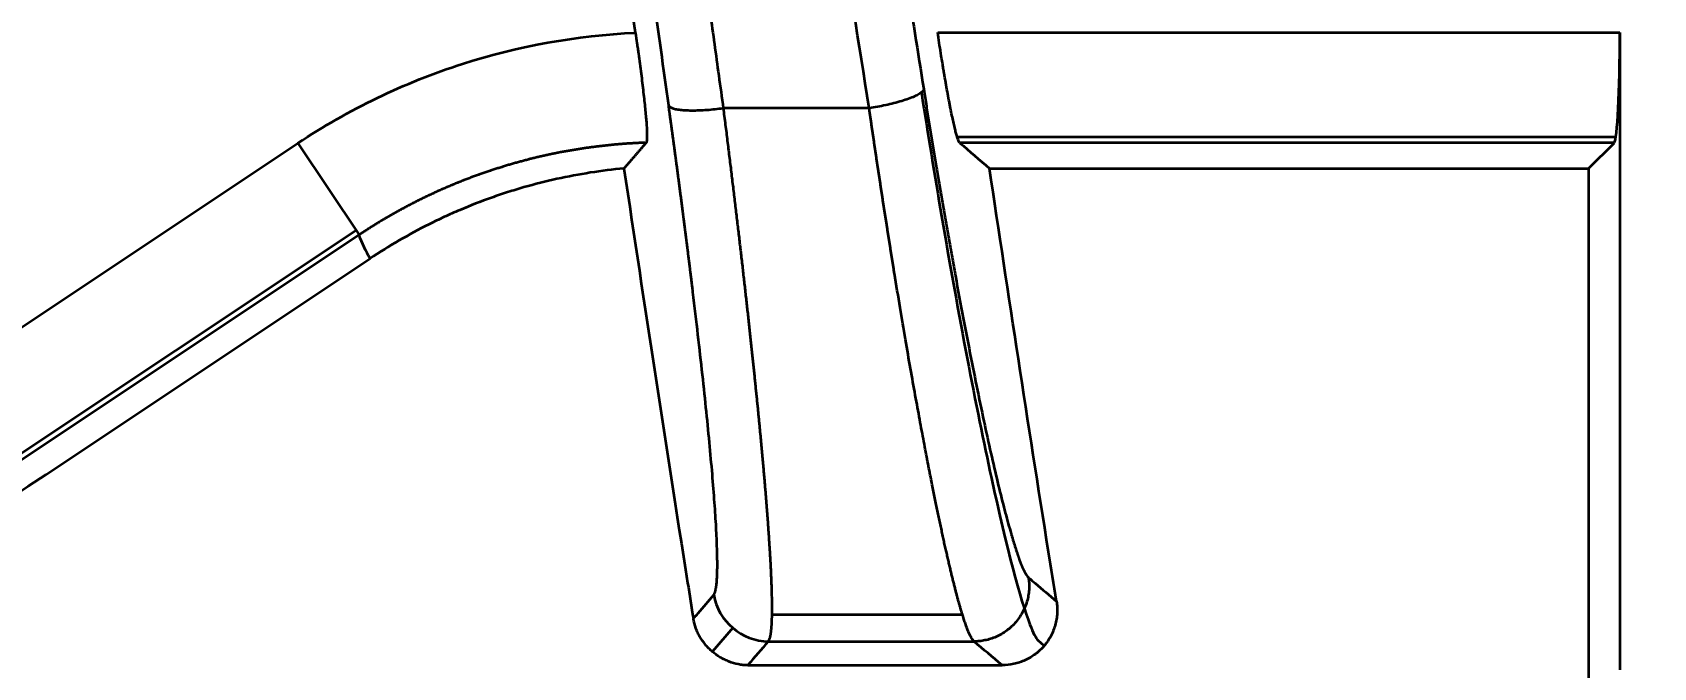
# Model space of a CAD drawing. Header units: millimetres. Extents: x 2599 to 3244, y 1330 to 1895.
# Drawn here: x 2727.13 to 2741.73, y 1487.11 to 1492.83 of the extents above; entities that cross this region are included whole.
import ezdxf

# ---------------------------------------------------------------- set-up
doc = ezdxf.new("R2010")
doc.units = ezdxf.units.MM
doc.layers.add('1', color=7, linetype='Continuous', true_color=0xffffff)
doc.layers.add('dim', color=82, linetype='Continuous', lineweight=9)
doc.styles.get("Standard").update_dxf_attribs({"font": 'arial.ttf'})
doc.dimstyles.new('Standard-3', dxfattribs={"dimscale": 3, "dimtxt": 0.18, "dimasz": 0.18, "dimexe": 0.18, "dimexo": 0.0625, "dimgap": 0.09, "dimtad": 0, "dimtoh": 1, "dimzin": 0, "dimdsep": 46, "dimtxsty": 'Standard', "dimcen": 0.09, "dimadec": 0, "dimazin": 0, "dimtfac": 1, "dimtofl": 0, "dimtmove": 0, "dimatfit": 3, "dimfxl": 0, "dimtolj": 1, "dimtzin": 0, "dimarcsym": 0})

# ---------------------------------------------------------------- blocks, each defined once
blk = doc.blocks.new('*D17')
at = {"layer": 'Defpoints', "color": 0, "transparency": 16777216}
for p in [(2669.184, 1564.792), (3057.245, 1545.955), (3057.245, 1441.092)]:
    blk.add_point(p, dxfattribs=at)
at = {"layer": 'dim', "color": 0, "lineweight": -2, "transparency": 16777216}
for p, q in [((2669.184, 1563.293), (2669.184, 1439.593)), ((3057.245, 1544.456), (3057.245, 1439.593)), ((2675.184, 1441.092), (2846.152, 1441.092)), ((3051.245, 1441.092), (2880.276, 1441.092))]:
    blk.add_line(p, q, dxfattribs=at)
at = {"layer": 'dim', "color": 0, "transparency": 16777216}
for points in [[(2675.184, 1442.092), (2675.184, 1440.092), (2669.184, 1441.092)], [(3051.245, 1442.092), (3051.245, 1440.092), (3057.245, 1441.092)]]:
    blk.add_solid(points, dxfattribs=at)
at = {"layer": 'dim', "color": 0, "transparency": 16777216, "insert": (2863.214, 1441.092), "char_height": 7.5, "attachment_point": 5, "bg_fill": 3, "box_fill_scale": 1.1, "bg_fill_color": 256, "bg_fill_true_color": 13158600, "bg_fill_transparency": 0}
blk.add_mtext('\\A1;388.06', dxfattribs=at)
blk = doc.blocks.new('*D25')
at = {"layer": 'Defpoints', "color": 0, "transparency": 16777216}
for p in [(2736.871, 1647.626), (2634.209, 1483.442), (2736.871, 1483.442)]:
    blk.add_point(p, dxfattribs=at)
at = {"layer": 'dim', "color": 0, "lineweight": -2, "transparency": 16777216}
for p, q in [((2735.372, 1647.626), (2632.71, 1647.626)), ((2634.209, 1641.626), (2634.209, 1582.256)), ((2634.209, 1489.442), (2634.209, 1548.812)), ((2735.372, 1483.442), (2632.71, 1483.442))]:
    blk.add_line(p, q, dxfattribs=at)
at = {"layer": 'dim', "color": 0, "transparency": 16777216}
for points in [[(2633.209, 1641.626), (2635.209, 1641.626), (2634.209, 1647.626)], [(2633.209, 1489.442), (2635.209, 1489.442), (2634.209, 1483.442)]]:
    blk.add_solid(points, dxfattribs=at)
at = {"layer": 'dim', "color": 0, "transparency": 16777216, "insert": (2634.209, 1565.534), "char_height": 7.5, "attachment_point": 5, "rotation": 90, "bg_fill": 3, "box_fill_scale": 1.1, "bg_fill_color": 256, "bg_fill_true_color": 13158600, "bg_fill_transparency": 0}
blk.add_mtext('\\A1;164.18', dxfattribs=at)

msp = doc.modelspace()

# ---------------------------------------------------------------- linework, layer by layer
at = {"layer": '1', "color": 7, "linetype": 'Continuous', "lineweight": 35}
for p, q in [((2735.285, 1492.834), (2741.43, 1492.834)), ((2741.43, 1492.834), (2741.43, 1487.088)), ((2719.306, 1485.025), (2729.521, 1491.835)), ((2729.521, 1491.835), (2730.072, 1491.009)), ((2741.395, 1491.89), (2735.461, 1491.89)), ((2741.381, 1491.84), (2735.483, 1491.84)), ((2741.149, 1491.608), (2741.381, 1491.84)), ((2735.752, 1491.608), (2741.149, 1491.608)), ((2741.149, 1491.608), (2741.149, 1484.918)), ((2730.045, 1491.05), (2719.83, 1484.24)), ((2730.072, 1491.009), (2719.857, 1484.199)), ((2733.439, 1487.468), (2733.256, 1487.253)), ((2733.79, 1487.587), (2735.509, 1487.587)), ((2736.244, 1487.306), (2736.19, 1487.352)), ((2733.574, 1487.13), (2735.865, 1487.13))]:
    msp.add_line(p, q, dxfattribs=at)
msp.add_ellipse((2741.378, 1492.834), major_axis=(0, 0.995), ratio=0.052408, start_param=3.193953, end_param=4.712389, dxfattribs=at)
for points, knots in [([(2732.562, 1492.831), (2732.054, 1496.254), (2730.865, 1504.356), (2728.473, 1513.374), (2724.233, 1521.168), (2720.076, 1528.812), (2716.973, 1539.024), (2714.925, 1551.827), (2713.58, 1560.614), (2713.58, 1565.534)], [0, 0, 0, 0, 0.129736, 0.322966, 0.408197, 0.493427, 0.653392, 0.813357, 1, 1, 1, 1]), ([(2732.862, 1492.175), (2732.77, 1492.838), (2732.678, 1493.508), (2732.49, 1494.857), (2732.396, 1495.538), (2732.201, 1496.908), (2732.1, 1497.597), (2731.892, 1498.986), (2731.784, 1499.684), (2731.556, 1501.089), (2731.436, 1501.795), (2731.18, 1503.214), (2731.044, 1503.926), (2730.751, 1505.359), (2730.593, 1506.078), (2730.252, 1507.525), (2730.068, 1508.253), (2729.665, 1509.717), (2729.447, 1510.453), (2728.968, 1511.936), (2728.708, 1512.682), (2728.138, 1514.186), (2727.828, 1514.944), (2727.317, 1516.092), (2727.14, 1516.476), (2726.77, 1517.249), (2726.387, 1518.026), (2725.777, 1519.211), (2725.35, 1520.016), (2724.915, 1520.83), (2724.694, 1521.242), (2724.246, 1522.076), (2723.793, 1522.922), (2723.108, 1524.222), (2722.432, 1525.556), (2721.994, 1526.468), (2721.675, 1527.16), (2721.57, 1527.393), (2721.364, 1527.86), (2721.262, 1528.095), (2721.162, 1528.332), (2721.162, 1528.332), (2721.161, 1528.332), (2721.161, 1528.333), (2721.161, 1528.334), (2721.159, 1528.337), (2721.157, 1528.342), (2721.153, 1528.353), (2721.144, 1528.374), (2721.126, 1528.417), (2721.09, 1528.502), (2721.019, 1528.672), (2720.878, 1529.013), (2720.604, 1529.696), (2720.381, 1530.284), (2719.948, 1531.463), (2719.678, 1532.252), (2718.919, 1534.626), (2718.481, 1536.216), (2717.996, 1538.199), (2717.902, 1538.595), (2717.72, 1539.387), (2717.632, 1539.783), (2717.376, 1540.967), (2717.215, 1541.756), (2716.759, 1544.114), (2716.488, 1545.678), (2716.106, 1548.01), (2715.982, 1548.784), (2715.801, 1549.943), (2715.741, 1550.328), (2715.621, 1551.098), (2715.562, 1551.482), (2715.385, 1552.633), (2715.151, 1554.162), (2714.829, 1556.445), (2714.551, 1558.72), (2714.333, 1560.99), (2714.19, 1563.261), (2714.155, 1564.776), (2714.155, 1565.534)], [0, 0, 0, 0, 0.03125, 0.03125, 0.0625, 0.0625, 0.09375, 0.09375, 0.125, 0.125, 0.15625, 0.15625, 0.1875, 0.1875, 0.21875, 0.21875, 0.25, 0.25, 0.28125, 0.28125, 0.3125, 0.3125, 0.34375, 0.34375, 0.359375, 0.359375, 0.375, 0.390625, 0.40625, 0.40625, 0.421875, 0.421875, 0.4375, 0.453125, 0.46875, 0.484375, 0.484375, 0.492188, 0.492188, 0.5, 0.5, 0.500008, 0.500008, 0.500015, 0.500031, 0.500061, 0.500122, 0.500244, 0.500488, 0.500977, 0.501953, 0.503906, 0.507813, 0.515625, 0.53125, 0.53125, 0.5625, 0.5625, 0.625, 0.625, 0.640625, 0.640625, 0.65625, 0.65625, 0.6875, 0.6875, 0.75, 0.75, 0.78125, 0.78125, 0.796875, 0.796875, 0.8125, 0.8125, 0.84375, 0.875, 0.90625, 0.9375, 0.96875, 1, 1, 1, 1]), ([(2714.652, 1565.534), (2714.652, 1565.467), (2714.652, 1565.331), (2714.654, 1565.127), (2714.656, 1564.92), (2714.659, 1564.713), (2714.663, 1564.503), (2714.669, 1564.292), (2714.675, 1564.079), (2714.681, 1563.864), (2714.689, 1563.647), (2714.698, 1563.429), (2714.708, 1563.209), (2714.718, 1562.987), (2714.73, 1562.763), (2714.742, 1562.538), (2714.755, 1562.311), (2714.77, 1562.082), (2714.785, 1561.851), (2714.801, 1561.619), (2714.818, 1561.385), (2714.836, 1561.149), (2714.855, 1560.911), (2714.874, 1560.672), (2714.895, 1560.431), (2714.917, 1560.188), (2714.939, 1559.943), (2714.963, 1559.697), (2714.987, 1559.448), (2715.012, 1559.199), (2715.038, 1558.947), (2715.065, 1558.694), (2715.093, 1558.438), (2715.122, 1558.181), (2715.152, 1557.923), (2715.183, 1557.662), (2715.215, 1557.4), (2715.247, 1557.136), (2715.281, 1556.871), (2715.315, 1556.603), (2715.351, 1556.334), (2715.386, 1556.074), (2715.42, 1555.822), (2715.453, 1555.578), (2715.487, 1555.332), (2715.522, 1555.083), (2715.557, 1554.831), (2715.594, 1554.576), (2715.63, 1554.319), (2715.668, 1554.059), (2715.706, 1553.796), (2715.745, 1553.531), (2715.784, 1553.263), (2715.824, 1552.992), (2715.865, 1552.719), (2715.907, 1552.442), (2715.949, 1552.164), (2715.992, 1551.882), (2716.035, 1551.598), (2716.08, 1551.311), (2716.125, 1551.021), (2716.17, 1550.729), (2716.216, 1550.433), (2716.263, 1550.136), (2716.311, 1549.835), (2716.359, 1549.532), (2716.408, 1549.226), (2716.458, 1548.917), (2716.508, 1548.606), (2716.559, 1548.292), (2716.611, 1547.975), (2716.663, 1547.656), (2716.716, 1547.334), (2716.77, 1547.009), (2716.848, 1546.536), (2716.952, 1545.921), (2717.082, 1545.171), (2717.212, 1544.437), (2717.343, 1543.719), (2717.474, 1543.017), (2717.607, 1542.331), (2717.739, 1541.661), (2717.873, 1541.008), (2718.007, 1540.37), (2718.141, 1539.748), (2718.277, 1539.142), (2718.413, 1538.553), (2718.549, 1537.979), (2718.666, 1537.502), (2718.763, 1537.118), (2718.84, 1536.82), (2718.917, 1536.524), (2718.995, 1536.23), (2719.074, 1535.937), (2719.154, 1535.646), (2719.235, 1535.357), (2719.317, 1535.07), (2719.399, 1534.784), (2719.482, 1534.5), (2719.567, 1534.217), (2719.652, 1533.936), (2719.738, 1533.657), (2719.825, 1533.379), (2719.912, 1533.104), (2720.001, 1532.829), (2720.091, 1532.557), (2720.181, 1532.286), (2720.272, 1532.017), (2720.364, 1531.749), (2720.457, 1531.484), (2720.551, 1531.219), (2720.646, 1530.957), (2720.741, 1530.696), (2720.838, 1530.437), (2720.935, 1530.18), (2721.033, 1529.924), (2721.133, 1529.67), (2721.233, 1529.417), (2721.333, 1529.166), (2721.435, 1528.917), (2721.538, 1528.67), (2721.666, 1528.365), (2721.825, 1527.997), (2722.019, 1527.561), (2722.225, 1527.11), (2722.443, 1526.643), (2722.674, 1526.161), (2722.917, 1525.664), (2723.172, 1525.152), (2723.44, 1524.624), (2723.659, 1524.199), (2723.829, 1523.874), (2723.946, 1523.649), (2724.074, 1523.408), (2724.21, 1523.149), (2724.356, 1522.873), (2724.512, 1522.581), (2724.677, 1522.271), (2724.895, 1521.862), (2725.149, 1521.388), (2725.42, 1520.88), (2725.648, 1520.453), (2725.831, 1520.108), (2725.989, 1519.81), (2726.135, 1519.532), (2726.282, 1519.248), (2726.428, 1518.965), (2726.57, 1518.684), (2726.711, 1518.403), (2726.85, 1518.124), (2726.986, 1517.846), (2727.12, 1517.569), (2727.252, 1517.293), (2727.382, 1517.019), (2727.51, 1516.745), (2727.635, 1516.473), (2727.758, 1516.202), (2727.879, 1515.932), (2727.998, 1515.664), (2728.115, 1515.396), (2728.229, 1515.13), (2728.341, 1514.865), (2728.451, 1514.601), (2728.559, 1514.338), (2728.665, 1514.076), (2728.768, 1513.816), (2728.87, 1513.557), (2728.969, 1513.298), (2729.065, 1513.042), (2729.16, 1512.786), (2729.252, 1512.531), (2729.343, 1512.278), (2729.431, 1512.026), (2729.517, 1511.775), (2729.6, 1511.525), (2729.682, 1511.276), (2729.796, 1510.919), (2729.942, 1510.448), (2730.117, 1509.857), (2730.289, 1509.253), (2730.457, 1508.635), (2730.621, 1508.003), (2730.783, 1507.357), (2730.941, 1506.697), (2731.095, 1506.024), (2731.246, 1505.337), (2731.393, 1504.636), (2731.537, 1503.922), (2731.678, 1503.193), (2731.815, 1502.451), (2731.912, 1501.904), (2731.972, 1501.557), (2731.996, 1501.414), (2732.021, 1501.269), (2732.046, 1501.122), (2732.071, 1500.973), (2732.095, 1500.823), (2732.12, 1500.672), (2732.145, 1500.519), (2732.171, 1500.364), (2732.196, 1500.207), (2732.221, 1500.049), (2732.247, 1499.89), (2732.272, 1499.728), (2732.298, 1499.565), (2732.323, 1499.401), (2732.349, 1499.235), (2732.375, 1499.067), (2732.401, 1498.898), (2732.427, 1498.727), (2732.453, 1498.555), (2732.479, 1498.38), (2732.505, 1498.205), (2732.531, 1498.027), (2732.558, 1497.848), (2732.584, 1497.668), (2732.611, 1497.486), (2732.637, 1497.302), (2732.664, 1497.117), (2732.684, 1496.981), (2732.696, 1496.892), (2732.703, 1496.847), (2732.71, 1496.793), (2732.719, 1496.729), (2732.729, 1496.657), (2732.741, 1496.575), (2732.753, 1496.484), (2732.767, 1496.383), (2732.783, 1496.274), (2732.799, 1496.155), (2732.817, 1496.027), (2732.836, 1495.89), (2732.856, 1495.743), (2732.878, 1495.588), (2732.901, 1495.423), (2732.925, 1495.249), (2732.95, 1495.065), (2732.977, 1494.873), (2733.005, 1494.671), (2733.034, 1494.46), (2733.064, 1494.24), (2733.096, 1494.011), (2733.129, 1493.772), (2733.163, 1493.525), (2733.199, 1493.268), (2733.236, 1493.002), (2733.274, 1492.726), (2733.313, 1492.442), (2733.34, 1492.249), (2733.353, 1492.151)], [0, 0, 0, 0, 0.002636, 0.005296, 0.007978, 0.010683, 0.013412, 0.016163, 0.018938, 0.021735, 0.024556, 0.027401, 0.030268, 0.033159, 0.036073, 0.039011, 0.041972, 0.044957, 0.047965, 0.050997, 0.054052, 0.057131, 0.060234, 0.063361, 0.066511, 0.069685, 0.072883, 0.076104, 0.07935, 0.082619, 0.085913, 0.08923, 0.092571, 0.095937, 0.099326, 0.10274, 0.106177, 0.109639, 0.113124, 0.116634, 0.120168, 0.123727, 0.126893, 0.130096, 0.133334, 0.136609, 0.139921, 0.143268, 0.146652, 0.150071, 0.153527, 0.157019, 0.160548, 0.164113, 0.167713, 0.171351, 0.175024, 0.178733, 0.182479, 0.186261, 0.19008, 0.193934, 0.197825, 0.201752, 0.205716, 0.209715, 0.213751, 0.217823, 0.221932, 0.226076, 0.230257, 0.234474, 0.238728, 0.243018, 0.247344, 0.257468, 0.267389, 0.277105, 0.286619, 0.295928, 0.305035, 0.313939, 0.32264, 0.331139, 0.339436, 0.347532, 0.355425, 0.363118, 0.370611, 0.374639, 0.378648, 0.38264, 0.386613, 0.390569, 0.394507, 0.398426, 0.402328, 0.406213, 0.41008, 0.413929, 0.417761, 0.421575, 0.425372, 0.429152, 0.432915, 0.43666, 0.440389, 0.444101, 0.447796, 0.451474, 0.455135, 0.45878, 0.462409, 0.466021, 0.469617, 0.473196, 0.47676, 0.480308, 0.483839, 0.487355, 0.490855, 0.49434, 0.500328, 0.506565, 0.513049, 0.519782, 0.526765, 0.533998, 0.541481, 0.549214, 0.557199, 0.560263, 0.563581, 0.567154, 0.570981, 0.575062, 0.579398, 0.583988, 0.588833, 0.597575, 0.605109, 0.611436, 0.616555, 0.620467, 0.624683, 0.628871, 0.633034, 0.637169, 0.641279, 0.645362, 0.649419, 0.65345, 0.657455, 0.661434, 0.665388, 0.669315, 0.673217, 0.677094, 0.680945, 0.684771, 0.688571, 0.692347, 0.696098, 0.699824, 0.703525, 0.707201, 0.710853, 0.714481, 0.718084, 0.721663, 0.725219, 0.72875, 0.732258, 0.735742, 0.739203, 0.74264, 0.746055, 0.753987, 0.762082, 0.770342, 0.778767, 0.787359, 0.796118, 0.805045, 0.814142, 0.823408, 0.832845, 0.842454, 0.852234, 0.862187, 0.872314, 0.874215, 0.876137, 0.878081, 0.880046, 0.882032, 0.88404, 0.886069, 0.888119, 0.89019, 0.892283, 0.894397, 0.896533, 0.898689, 0.900867, 0.903067, 0.905288, 0.907529, 0.909793, 0.912077, 0.914383, 0.916711, 0.919059, 0.921429, 0.923821, 0.926233, 0.928667, 0.931122, 0.933599, 0.936097, 0.936574, 0.937174, 0.937898, 0.938745, 0.939715, 0.940808, 0.942025, 0.943366, 0.944829, 0.946416, 0.948126, 0.94996, 0.951917, 0.953997, 0.9562, 0.958527, 0.960978, 0.963551, 0.966248, 0.969068, 0.972012, 0.975079, 0.978269, 0.981582, 0.985019, 0.988579, 0.992263, 0.99607, 1, 1, 1, 1]), ([(2734.668, 1492.151), (2734.479, 1493.337), (2734.306, 1494.421), (2733.99, 1496.383), (2733.846, 1497.261), (2733.59, 1498.81), (2733.364, 1500.153), (2733.199, 1501.081), (2733.131, 1501.441), (2733.131, 1501.442), (2733.131, 1501.442), (2733.131, 1501.442), (2733.131, 1501.442), (2733.131, 1501.443), (2733.13, 1501.444), (2733.13, 1501.447), (2733.129, 1501.453), (2733.126, 1501.465), (2733.122, 1501.489), (2733.113, 1501.537), (2733.095, 1501.631), (2733.059, 1501.821), (2732.987, 1502.197), (2732.84, 1502.941), (2732.711, 1503.564), (2732.449, 1504.79), (2732.268, 1505.58), (2731.711, 1507.872), (2731.317, 1509.293), (2730.901, 1510.607), (2730.901, 1510.607), (2730.901, 1510.607), (2730.901, 1510.608), (2730.9, 1510.609), (2730.899, 1510.612), (2730.898, 1510.617), (2730.894, 1510.628), (2730.888, 1510.649), (2730.874, 1510.692), (2730.847, 1510.776), (2730.793, 1510.946), (2730.682, 1511.284), (2730.456, 1511.956), (2729.983, 1513.286), (2729.539, 1514.403), (2728.602, 1516.604), (2727.911, 1518.028), (2727.153, 1519.41), (2727.153, 1519.41), (2727.152, 1519.41), (2727.152, 1519.411), (2727.152, 1519.412), (2727.151, 1519.414), (2727.149, 1519.417), (2727.145, 1519.425), (2727.137, 1519.439), (2727.12, 1519.469), (2727.088, 1519.528), (2727.024, 1519.645), (2726.897, 1519.877), (2726.647, 1520.334), (2726.44, 1520.712), (2726.037, 1521.453), (2725.782, 1521.923), (2725.058, 1523.267), (2724.201, 1524.874), (2723.24, 1526.735), (2722.817, 1527.607), (2722.66, 1527.951), (2722.66, 1527.951), (2722.66, 1527.951), (2722.66, 1527.952), (2722.659, 1527.952), (2722.659, 1527.953), (2722.658, 1527.955), (2722.656, 1527.959), (2722.653, 1527.967), (2722.645, 1527.983), (2722.631, 1528.015), (2722.602, 1528.079), (2722.544, 1528.207), (2722.429, 1528.464), (2722.201, 1528.988), (2722.009, 1529.45), (2721.629, 1530.392), (2721.382, 1531.044), (2720.66, 1533.069), (2720.203, 1534.514), (2719.339, 1537.593), (2718.931, 1539.228), (2718.166, 1542.686), (2717.808, 1544.51), (2717.474, 1546.433), (2717.473, 1546.437), (2717.472, 1546.444), (2717.47, 1546.456), (2717.466, 1546.482), (2717.456, 1546.535), (2717.438, 1546.64), (2717.402, 1546.85), (2717.33, 1547.267), (2717.19, 1548.088), (2717.075, 1548.77), (2716.853, 1550.105), (2716.715, 1550.956), (2716.332, 1553.394), (2716.117, 1554.866), (2715.941, 1556.182), (2715.941, 1556.183), (2715.941, 1556.183), (2715.941, 1556.183), (2715.941, 1556.184), (2715.941, 1556.185), (2715.941, 1556.189), (2715.94, 1556.195), (2715.938, 1556.208), (2715.935, 1556.233), (2715.928, 1556.284), (2715.915, 1556.385), (2715.888, 1556.586), (2715.837, 1556.986), (2715.739, 1557.774), (2715.664, 1558.428), (2715.525, 1559.709), (2715.447, 1560.526), (2715.262, 1562.864), (2715.2, 1564.273), (2715.2, 1565.534)], [0, 0, 0, 0, 0.03125, 0.03125, 0.0625, 0.0625, 0.09375, 0.125, 0.125, 0.125002, 0.125002, 0.125004, 0.125008, 0.125015, 0.125031, 0.125061, 0.125122, 0.125244, 0.125488, 0.125977, 0.126953, 0.128906, 0.132813, 0.140625, 0.15625, 0.15625, 0.1875, 0.1875, 0.25, 0.25, 0.250008, 0.250008, 0.250015, 0.250031, 0.250061, 0.250122, 0.250244, 0.250488, 0.250977, 0.251953, 0.253906, 0.257813, 0.265625, 0.28125, 0.3125, 0.3125, 0.375, 0.375, 0.375004, 0.375004, 0.375008, 0.375015, 0.375031, 0.375061, 0.375122, 0.375244, 0.375488, 0.375977, 0.376953, 0.378906, 0.382813, 0.390625, 0.390625, 0.40625, 0.40625, 0.4375, 0.46875, 0.5, 0.5, 0.500004, 0.500004, 0.500008, 0.500015, 0.500031, 0.500061, 0.500122, 0.500244, 0.500488, 0.500977, 0.501953, 0.503906, 0.507813, 0.515625, 0.53125, 0.53125, 0.5625, 0.5625, 0.625, 0.625, 0.6875, 0.6875, 0.75, 0.75, 0.750122, 0.750122, 0.750244, 0.750488, 0.750977, 0.751953, 0.753906, 0.757813, 0.765625, 0.78125, 0.78125, 0.8125, 0.8125, 0.875, 0.875, 0.875004, 0.875004, 0.875008, 0.875015, 0.875031, 0.875061, 0.875122, 0.875244, 0.875488, 0.875977, 0.876953, 0.878906, 0.882813, 0.890625, 0.90625, 0.90625, 0.9375, 0.9375, 1, 1, 1, 1]), ([(2715.697, 1565.534), (2715.697, 1564.789), (2715.733, 1563.296), (2715.879, 1561.042), (2716.104, 1558.772), (2716.392, 1556.485), (2716.727, 1554.179), (2716.97, 1552.628), (2717.156, 1551.458), (2717.218, 1551.068), (2717.343, 1550.284), (2717.406, 1549.892), (2717.597, 1548.712), (2717.859, 1547.132), (2718.28, 1544.747), (2718.742, 1542.352), (2719.087, 1540.753), (2719.454, 1539.153), (2719.649, 1538.354), (2720.065, 1536.757), (2720.509, 1535.162), (2721.27, 1532.783), (2722.143, 1530.421), (2722.809, 1528.863), (2723.166, 1528.089), (2723.166, 1528.088), (2723.167, 1528.087), (2723.167, 1528.086), (2723.169, 1528.083), (2723.171, 1528.077), (2723.177, 1528.065), (2723.188, 1528.042), (2723.21, 1527.995), (2723.253, 1527.9), (2723.341, 1527.712), (2723.519, 1527.337), (2723.675, 1527.019), (2723.989, 1526.384), (2724.203, 1525.966), (2724.852, 1524.721), (2725.295, 1523.905), (2726.178, 1522.297), (2726.618, 1521.504), (2727.473, 1519.933), (2727.888, 1519.156), (2728.478, 1517.998), (2728.669, 1517.613), (2728.946, 1517.038), (2729.037, 1516.847), (2729.214, 1516.464), (2729.301, 1516.273), (2729.728, 1515.32), (2730.043, 1514.561), (2730.625, 1513.051), (2730.893, 1512.3), (2731.39, 1510.805), (2731.619, 1510.061), (2732.045, 1508.581), (2732.242, 1507.844), (2732.609, 1506.379), (2732.78, 1505.65), (2733.1, 1504.2), (2733.25, 1503.478), (2733.534, 1502.044), (2733.668, 1501.331), (2733.924, 1499.912), (2734.046, 1499.207), (2734.282, 1497.806), (2734.396, 1497.11), (2734.62, 1495.726), (2734.729, 1495.038), (2734.945, 1493.672), (2735.052, 1492.994), (2735.159, 1492.321)], [0, 0, 0, 0, 0.03125, 0.0625, 0.09375, 0.125, 0.15625, 0.1875, 0.1875, 0.203125, 0.203125, 0.21875, 0.21875, 0.25, 0.28125, 0.3125, 0.34375, 0.34375, 0.375, 0.375, 0.40625, 0.4375, 0.46875, 0.5, 0.5, 0.500015, 0.500015, 0.500031, 0.500061, 0.500122, 0.500244, 0.500488, 0.500977, 0.501953, 0.503906, 0.507813, 0.515625, 0.515625, 0.53125, 0.53125, 0.5625, 0.5625, 0.59375, 0.59375, 0.625, 0.625, 0.640625, 0.640625, 0.648438, 0.648438, 0.65625, 0.65625, 0.6875, 0.6875, 0.71875, 0.71875, 0.75, 0.75, 0.78125, 0.78125, 0.8125, 0.8125, 0.84375, 0.84375, 0.875, 0.875, 0.90625, 0.90625, 0.9375, 0.9375, 0.96875, 0.96875, 1, 1, 1, 1]), ([(2728.506, 1565.534), (2728.506, 1560.614), (2729.851, 1551.827), (2731.899, 1539.024), (2735.001, 1528.812), (2739.158, 1521.168), (2743.398, 1513.374), (2745.79, 1504.357), (2746.979, 1496.256), (2747.487, 1492.834)], [0, 0, 0, 0, 0.186651, 0.346622, 0.506592, 0.591826, 0.67706, 0.870298, 1, 1, 1, 1]), ([(2729.521, 1491.835), (2729.978, 1492.14), (2730.482, 1492.383), (2731.506, 1492.712), (2732.035, 1492.807), (2732.562, 1492.831)], [0, 0, 0, 0, 0.510118, 0.510118, 1, 1, 1, 1]), ([(2732.562, 1492.831), (2732.567, 1492.799), (2732.574, 1492.752), (2732.58, 1492.706), (2732.585, 1492.674), (2732.587, 1492.659), (2732.598, 1492.582), (2732.606, 1492.522), (2732.617, 1492.435), (2732.62, 1492.406), (2732.627, 1492.35), (2732.63, 1492.323), (2732.639, 1492.243), (2732.645, 1492.194), (2732.651, 1492.126), (2732.653, 1492.104), (2732.657, 1492.063), (2732.659, 1492.043), (2732.663, 1491.988), (2732.665, 1491.957), (2732.666, 1491.917), (2732.666, 1491.905), (2732.666, 1491.884), (2732.666, 1491.875), (2732.664, 1491.853), (2732.662, 1491.843), (2732.659, 1491.84)], [0, 0, 0, 0, 0.0625, 0.09375, 0.09375, 0.125, 0.125, 0.25, 0.25, 0.3125, 0.3125, 0.375, 0.375, 0.5, 0.5, 0.5625, 0.5625, 0.625, 0.625, 0.75, 0.75, 0.8125, 0.8125, 0.875, 0.875, 1, 1, 1, 1]), ([(2735.483, 1491.84), (2735.481, 1491.842), (2735.479, 1491.845), (2735.474, 1491.855), (2735.471, 1491.861), (2735.463, 1491.884), (2735.457, 1491.905), (2735.446, 1491.945), (2735.442, 1491.959), (2735.437, 1491.983), (2735.435, 1491.992), (2735.431, 1492.009), (2735.429, 1492.018), (2735.418, 1492.064), (2735.41, 1492.105), (2735.398, 1492.162), (2735.396, 1492.174), (2735.392, 1492.198), (2735.389, 1492.21), (2735.382, 1492.247), (2735.377, 1492.273), (2735.363, 1492.352), (2735.353, 1492.408), (2735.341, 1492.481), (2735.338, 1492.496), (2735.333, 1492.526), (2735.331, 1492.541), (2735.323, 1492.586), (2735.318, 1492.616), (2735.304, 1492.708), (2735.294, 1492.771), (2735.285, 1492.834)], [0, 0, 0, 0, 0.0625, 0.0625, 0.125, 0.125, 0.25, 0.25, 0.3125, 0.3125, 0.34375, 0.34375, 0.375, 0.375, 0.5, 0.5, 0.53125, 0.53125, 0.5625, 0.5625, 0.625, 0.625, 0.75, 0.75, 0.78125, 0.78125, 0.8125, 0.8125, 0.875, 0.875, 1, 1, 1, 1]), ([(2735.138, 1492.292), (2735.198, 1491.914), (2735.258, 1491.542), (2735.474, 1490.273), (2735.631, 1489.454), (2735.907, 1488.181), (2736.029, 1487.72), (2736.144, 1487.423), (2736.169, 1487.374), (2736.19, 1487.352)], [0, 0, 0, 0, 0.146814, 0.146814, 0.512897, 0.512897, 0.87898, 0.87898, 1, 1, 1, 1]), ([(2735.159, 1492.321), (2735.163, 1492.296), (2735.171, 1492.247), (2735.183, 1492.173), (2735.194, 1492.1), (2735.206, 1492.027), (2735.218, 1491.955), (2735.23, 1491.883), (2735.242, 1491.811), (2735.254, 1491.739), (2735.265, 1491.668), (2735.277, 1491.597), (2735.289, 1491.527), (2735.301, 1491.456), (2735.313, 1491.387), (2735.325, 1491.317), (2735.337, 1491.248), (2735.349, 1491.179), (2735.361, 1491.111), (2735.373, 1491.043), (2735.384, 1490.975), (2735.396, 1490.908), (2735.408, 1490.84), (2735.42, 1490.774), (2735.432, 1490.707), (2735.464, 1490.532), (2735.515, 1490.257), (2735.585, 1489.897), (2735.652, 1489.562), (2735.717, 1489.252), (2735.78, 1488.97), (2735.839, 1488.718), (2735.895, 1488.498), (2735.931, 1488.368), (2735.95, 1488.303), (2735.954, 1488.29), (2735.958, 1488.277), (2735.961, 1488.265), (2735.965, 1488.253), (2735.969, 1488.241), (2735.972, 1488.229), (2735.976, 1488.218), (2735.979, 1488.207), (2735.983, 1488.195), (2735.986, 1488.185), (2735.99, 1488.174), (2735.993, 1488.164), (2735.996, 1488.153), (2736, 1488.143), (2736.003, 1488.134), (2736.006, 1488.124), (2736.01, 1488.115), (2736.013, 1488.106), (2736.016, 1488.097), (2736.019, 1488.088), (2736.022, 1488.079), (2736.025, 1488.071), (2736.028, 1488.063), (2736.031, 1488.055), (2736.034, 1488.047), (2736.037, 1488.04), (2736.04, 1488.033), (2736.043, 1488.026), (2736.046, 1488.019), (2736.049, 1488.012), (2736.052, 1488.006), (2736.054, 1488), (2736.057, 1487.994), (2736.06, 1487.988), (2736.063, 1487.983), (2736.065, 1487.977), (2736.068, 1487.972), (2736.07, 1487.967), (2736.073, 1487.963), (2736.076, 1487.958), (2736.078, 1487.954), (2736.08, 1487.95), (2736.083, 1487.946), (2736.085, 1487.942), (2736.088, 1487.939), (2736.09, 1487.936), (2736.092, 1487.933), (2736.095, 1487.93), (2736.097, 1487.927), (2736.099, 1487.925), (2736.101, 1487.923), (2736.103, 1487.922), (2736.103, 1487.921)], [0, 0, 0, 0, 0.010457, 0.020896, 0.03132, 0.041731, 0.05213, 0.06252, 0.072901, 0.083277, 0.093648, 0.104017, 0.114385, 0.124755, 0.135128, 0.145506, 0.155891, 0.166285, 0.176689, 0.187106, 0.197538, 0.207986, 0.218452, 0.228938, 0.239445, 0.249976, 0.312702, 0.374949, 0.437112, 0.499591, 0.561986, 0.624188, 0.686614, 0.749681, 0.754473, 0.75926, 0.76404, 0.768816, 0.773586, 0.778351, 0.783111, 0.787866, 0.792617, 0.797364, 0.802106, 0.806845, 0.811579, 0.81631, 0.821038, 0.825762, 0.830484, 0.835202, 0.839918, 0.844631, 0.849342, 0.854051, 0.858758, 0.863463, 0.868167, 0.872869, 0.87757, 0.88227, 0.886969, 0.891668, 0.896366, 0.901064, 0.905762, 0.91046, 0.915158, 0.919857, 0.924556, 0.929257, 0.933958, 0.938661, 0.943365, 0.948071, 0.952779, 0.957489, 0.962201, 0.966915, 0.971632, 0.976352, 0.981075, 0.985801, 0.99053, 0.995263, 1, 1, 1, 1]), ([(2733.267, 1487.764), (2733.268, 1487.765), (2733.27, 1487.768), (2733.273, 1487.773), (2733.276, 1487.779), (2733.278, 1487.786), (2733.281, 1487.794), (2733.283, 1487.802), (2733.285, 1487.812), (2733.287, 1487.822), (2733.289, 1487.833), (2733.291, 1487.845), (2733.293, 1487.858), (2733.294, 1487.872), (2733.295, 1487.887), (2733.296, 1487.902), (2733.297, 1487.919), (2733.298, 1487.936), (2733.299, 1487.954), (2733.299, 1487.974), (2733.3, 1487.994), (2733.3, 1488.014), (2733.3, 1488.036), (2733.3, 1488.059), (2733.3, 1488.082), (2733.299, 1488.107), (2733.299, 1488.132), (2733.297, 1488.206), (2733.292, 1488.341), (2733.278, 1488.562), (2733.259, 1488.814), (2733.233, 1489.097), (2733.203, 1489.408), (2733.167, 1489.745), (2733.126, 1490.106), (2733.095, 1490.371), (2733.077, 1490.523), (2733.073, 1490.553), (2733.069, 1490.583), (2733.066, 1490.613), (2733.062, 1490.643), (2733.058, 1490.673), (2733.055, 1490.704), (2733.051, 1490.734), (2733.047, 1490.765), (2733.043, 1490.795), (2733.039, 1490.826), (2733.036, 1490.857), (2733.032, 1490.887), (2733.028, 1490.918), (2733.024, 1490.949), (2733.02, 1490.98), (2733.016, 1491.011), (2733.012, 1491.042), (2733.008, 1491.073), (2733.004, 1491.105), (2733, 1491.136), (2732.996, 1491.167), (2732.992, 1491.199), (2732.988, 1491.23), (2732.984, 1491.262), (2732.98, 1491.294), (2732.976, 1491.325), (2732.972, 1491.357), (2732.967, 1491.389), (2732.963, 1491.421), (2732.959, 1491.453), (2732.955, 1491.485), (2732.951, 1491.517), (2732.946, 1491.55), (2732.942, 1491.582), (2732.938, 1491.614), (2732.933, 1491.647), (2732.929, 1491.679), (2732.925, 1491.712), (2732.92, 1491.744), (2732.916, 1491.777), (2732.912, 1491.81), (2732.907, 1491.843), (2732.903, 1491.876), (2732.898, 1491.909), (2732.894, 1491.942), (2732.889, 1491.975), (2732.885, 1492.008), (2732.88, 1492.041), (2732.875, 1492.074), (2732.871, 1492.108), (2732.866, 1492.141), (2732.863, 1492.164), (2732.862, 1492.175)], [0, 0, 0, 0, 0.00968, 0.019342, 0.028988, 0.038619, 0.048238, 0.057845, 0.067443, 0.077032, 0.086616, 0.096194, 0.10577, 0.115344, 0.124918, 0.134494, 0.144074, 0.153658, 0.163249, 0.172849, 0.182458, 0.192078, 0.201712, 0.21136, 0.221024, 0.230706, 0.240407, 0.250129, 0.313128, 0.375468, 0.437579, 0.499888, 0.562382, 0.624577, 0.686886, 0.749714, 0.754489, 0.759259, 0.764024, 0.768784, 0.773541, 0.778293, 0.78304, 0.787784, 0.792524, 0.797261, 0.801994, 0.806724, 0.811451, 0.816175, 0.820896, 0.825614, 0.830331, 0.835045, 0.839757, 0.844467, 0.849175, 0.853882, 0.858588, 0.863292, 0.867996, 0.872699, 0.877401, 0.882102, 0.886803, 0.891505, 0.896206, 0.900907, 0.905609, 0.910312, 0.915015, 0.919719, 0.924424, 0.929131, 0.933839, 0.938549, 0.94326, 0.947973, 0.952689, 0.957407, 0.962127, 0.96685, 0.971576, 0.976305, 0.981037, 0.985772, 0.990511, 0.995254, 1, 1, 1, 1]), ([(2733.353, 1492.151), (2733.356, 1492.127), (2733.362, 1492.078), (2733.372, 1492.005), (2733.381, 1491.932), (2733.39, 1491.86), (2733.398, 1491.789), (2733.407, 1491.718), (2733.416, 1491.647), (2733.425, 1491.577), (2733.433, 1491.507), (2733.441, 1491.438), (2733.45, 1491.369), (2733.458, 1491.301), (2733.466, 1491.233), (2733.474, 1491.166), (2733.482, 1491.099), (2733.49, 1491.033), (2733.497, 1490.968), (2733.505, 1490.903), (2733.512, 1490.838), (2733.52, 1490.774), (2733.527, 1490.711), (2733.534, 1490.648), (2733.541, 1490.586), (2733.548, 1490.525), (2733.555, 1490.464), (2733.562, 1490.403), (2733.568, 1490.344), (2733.575, 1490.285), (2733.581, 1490.226), (2733.588, 1490.168), (2733.594, 1490.111), (2733.6, 1490.054), (2733.606, 1489.998), (2733.612, 1489.943), (2733.618, 1489.888), (2733.623, 1489.834), (2733.629, 1489.78), (2733.635, 1489.727), (2733.64, 1489.675), (2733.645, 1489.623), (2733.65, 1489.572), (2733.656, 1489.521), (2733.661, 1489.472), (2733.666, 1489.422), (2733.67, 1489.374), (2733.675, 1489.326), (2733.68, 1489.279), (2733.684, 1489.232), (2733.689, 1489.186), (2733.693, 1489.141), (2733.697, 1489.096), (2733.701, 1489.052), (2733.705, 1489.008), (2733.709, 1488.966), (2733.713, 1488.923), (2733.716, 1488.882), (2733.72, 1488.841), (2733.723, 1488.805), (2733.726, 1488.773), (2733.728, 1488.746), (2733.73, 1488.719), (2733.733, 1488.692), (2733.735, 1488.666), (2733.737, 1488.64), (2733.739, 1488.614), (2733.741, 1488.588), (2733.743, 1488.562), (2733.745, 1488.537), (2733.747, 1488.512), (2733.749, 1488.487), (2733.751, 1488.463), (2733.753, 1488.439), (2733.754, 1488.415), (2733.756, 1488.391), (2733.758, 1488.367), (2733.759, 1488.344), (2733.761, 1488.321), (2733.763, 1488.298), (2733.764, 1488.276), (2733.765, 1488.253), (2733.767, 1488.231), (2733.768, 1488.209), (2733.77, 1488.188), (2733.771, 1488.167), (2733.772, 1488.146), (2733.773, 1488.125), (2733.775, 1488.104), (2733.776, 1488.084), (2733.777, 1488.064), (2733.778, 1488.044), (2733.779, 1488.025), (2733.78, 1488.006), (2733.781, 1487.987), (2733.782, 1487.968), (2733.782, 1487.95), (2733.783, 1487.932), (2733.784, 1487.914), (2733.785, 1487.896), (2733.785, 1487.879), (2733.786, 1487.862), (2733.787, 1487.845), (2733.787, 1487.828), (2733.788, 1487.812), (2733.788, 1487.796), (2733.789, 1487.78), (2733.789, 1487.765), (2733.789, 1487.75), (2733.79, 1487.735), (2733.79, 1487.72), (2733.79, 1487.706), (2733.79, 1487.691), (2733.79, 1487.678), (2733.79, 1487.664), (2733.79, 1487.651), (2733.79, 1487.638), (2733.79, 1487.625), (2733.79, 1487.613), (2733.79, 1487.6), (2733.79, 1487.589), (2733.79, 1487.577), (2733.79, 1487.566), (2733.789, 1487.554), (2733.789, 1487.544), (2733.789, 1487.533), (2733.788, 1487.523), (2733.788, 1487.513), (2733.787, 1487.503), (2733.787, 1487.494), (2733.786, 1487.485), (2733.785, 1487.476), (2733.785, 1487.467), (2733.784, 1487.459), (2733.783, 1487.451), (2733.782, 1487.443), (2733.782, 1487.436), (2733.781, 1487.428), (2733.78, 1487.421), (2733.779, 1487.415), (2733.778, 1487.408), (2733.777, 1487.402), (2733.776, 1487.396), (2733.775, 1487.391), (2733.773, 1487.385), (2733.772, 1487.38), (2733.771, 1487.376), (2733.77, 1487.371), (2733.768, 1487.367), (2733.767, 1487.363), (2733.765, 1487.359), (2733.764, 1487.356), (2733.763, 1487.353), (2733.761, 1487.35), (2733.759, 1487.348), (2733.758, 1487.346), (2733.758, 1487.345)], [0, 0, 0, 0, 0.009534, 0.019036, 0.028505, 0.037943, 0.047349, 0.056722, 0.066063, 0.075372, 0.084649, 0.093894, 0.103107, 0.112288, 0.121436, 0.130552, 0.139636, 0.148688, 0.157708, 0.166696, 0.175651, 0.184575, 0.193466, 0.202325, 0.211152, 0.219948, 0.228711, 0.237443, 0.246143, 0.254811, 0.263447, 0.272052, 0.280624, 0.289165, 0.297675, 0.306152, 0.314598, 0.323013, 0.331395, 0.339746, 0.348065, 0.356353, 0.364608, 0.372832, 0.381024, 0.389185, 0.397313, 0.40541, 0.413476, 0.421509, 0.429511, 0.437481, 0.445419, 0.453326, 0.461201, 0.469044, 0.476856, 0.484636, 0.492384, 0.500101, 0.50541, 0.510716, 0.51602, 0.521322, 0.526621, 0.531919, 0.537214, 0.542507, 0.547797, 0.553086, 0.558372, 0.563656, 0.568937, 0.574217, 0.579494, 0.58477, 0.590043, 0.595313, 0.600582, 0.605848, 0.611113, 0.616375, 0.621635, 0.626892, 0.632148, 0.637401, 0.642652, 0.647901, 0.653148, 0.658393, 0.663635, 0.668876, 0.674114, 0.67935, 0.684584, 0.689815, 0.695045, 0.700272, 0.705497, 0.71072, 0.715941, 0.72116, 0.726376, 0.73159, 0.736803, 0.742013, 0.747221, 0.752427, 0.757631, 0.762832, 0.768032, 0.773229, 0.778425, 0.783618, 0.78881, 0.793999, 0.799186, 0.804372, 0.809555, 0.814736, 0.819916, 0.825093, 0.830269, 0.835442, 0.840614, 0.845784, 0.850952, 0.856118, 0.861282, 0.866444, 0.871604, 0.876762, 0.881918, 0.887073, 0.892226, 0.897376, 0.902525, 0.907672, 0.912817, 0.917961, 0.923102, 0.928242, 0.933379, 0.938515, 0.943649, 0.948781, 0.953911, 0.959039, 0.964166, 0.969291, 0.974413, 0.979534, 0.984654, 0.989771, 0.994886, 1, 1, 1, 1]), ([(2735.613, 1487.345), (2735.611, 1487.347), (2735.608, 1487.35), (2735.604, 1487.355), (2735.599, 1487.362), (2735.594, 1487.369), (2735.589, 1487.378), (2735.584, 1487.388), (2735.578, 1487.398), (2735.573, 1487.41), (2735.567, 1487.423), (2735.561, 1487.437), (2735.555, 1487.453), (2735.548, 1487.469), (2735.542, 1487.487), (2735.535, 1487.505), (2735.528, 1487.525), (2735.521, 1487.547), (2735.514, 1487.569), (2735.507, 1487.593), (2735.499, 1487.617), (2735.491, 1487.644), (2735.483, 1487.671), (2735.475, 1487.7), (2735.467, 1487.73), (2735.458, 1487.761), (2735.45, 1487.794), (2735.441, 1487.828), (2735.432, 1487.864), (2735.423, 1487.901), (2735.413, 1487.939), (2735.404, 1487.978), (2735.394, 1488.019), (2735.384, 1488.062), (2735.374, 1488.106), (2735.364, 1488.151), (2735.353, 1488.197), (2735.342, 1488.245), (2735.332, 1488.295), (2735.321, 1488.346), (2735.309, 1488.398), (2735.298, 1488.452), (2735.287, 1488.507), (2735.275, 1488.563), (2735.263, 1488.621), (2735.251, 1488.681), (2735.239, 1488.742), (2735.22, 1488.836), (2735.194, 1488.968), (2735.16, 1489.148), (2735.123, 1489.347), (2735.083, 1489.566), (2735.04, 1489.807), (2734.994, 1490.07), (2734.946, 1490.356), (2734.911, 1490.569), (2734.89, 1490.697), (2734.884, 1490.733), (2734.879, 1490.769), (2734.873, 1490.805), (2734.867, 1490.841), (2734.861, 1490.877), (2734.856, 1490.913), (2734.85, 1490.949), (2734.844, 1490.985), (2734.838, 1491.022), (2734.833, 1491.058), (2734.827, 1491.095), (2734.821, 1491.132), (2734.815, 1491.168), (2734.81, 1491.205), (2734.804, 1491.242), (2734.798, 1491.279), (2734.792, 1491.316), (2734.787, 1491.354), (2734.781, 1491.391), (2734.775, 1491.428), (2734.77, 1491.466), (2734.764, 1491.503), (2734.758, 1491.541), (2734.753, 1491.579), (2734.747, 1491.616), (2734.741, 1491.654), (2734.735, 1491.692), (2734.73, 1491.73), (2734.724, 1491.768), (2734.718, 1491.806), (2734.713, 1491.844), (2734.707, 1491.883), (2734.702, 1491.921), (2734.696, 1491.959), (2734.69, 1491.997), (2734.685, 1492.036), (2734.679, 1492.074), (2734.673, 1492.113), (2734.67, 1492.139), (2734.668, 1492.151)], [0, 0, 0, 0, 0.0096, 0.019256, 0.028969, 0.038738, 0.048564, 0.058447, 0.068386, 0.078381, 0.088434, 0.098543, 0.108708, 0.11893, 0.129209, 0.139544, 0.149936, 0.160385, 0.17089, 0.181452, 0.192071, 0.202747, 0.21348, 0.22427, 0.235117, 0.246021, 0.256982, 0.268001, 0.279078, 0.290211, 0.301403, 0.312651, 0.323958, 0.335321, 0.346742, 0.358221, 0.369756, 0.38135, 0.393, 0.404708, 0.416473, 0.428295, 0.440175, 0.452112, 0.464106, 0.476158, 0.488267, 0.500434, 0.530833, 0.56324, 0.597654, 0.634074, 0.672501, 0.712932, 0.755366, 0.799803, 0.804822, 0.80984, 0.814857, 0.819874, 0.824889, 0.829905, 0.834919, 0.839933, 0.844946, 0.849958, 0.85497, 0.859981, 0.864991, 0.870001, 0.87501, 0.880018, 0.885025, 0.890032, 0.895038, 0.900044, 0.905049, 0.910053, 0.915056, 0.920058, 0.92506, 0.930061, 0.935062, 0.940061, 0.94506, 0.950059, 0.955056, 0.960053, 0.965049, 0.970044, 0.975039, 0.980032, 0.985025, 0.990018, 0.995009, 1, 1, 1, 1]), ([(2732.659, 1491.84), (2732.647, 1491.84), (2732.623, 1491.839), (2732.587, 1491.837), (2732.55, 1491.835), (2732.514, 1491.833), (2732.477, 1491.831), (2732.441, 1491.828), (2732.404, 1491.825), (2732.368, 1491.822), (2732.331, 1491.818), (2732.295, 1491.814), (2732.258, 1491.81), (2732.222, 1491.806), (2732.186, 1491.801), (2732.149, 1491.796), (2732.113, 1491.791), (2732.076, 1491.786), (2732.04, 1491.78), (2732.004, 1491.774), (2731.967, 1491.768), (2731.931, 1491.761), (2731.895, 1491.755), (2731.858, 1491.748), (2731.822, 1491.74), (2731.786, 1491.733), (2731.75, 1491.725), (2731.714, 1491.717), (2731.678, 1491.708), (2731.642, 1491.7), (2731.606, 1491.691), (2731.571, 1491.681), (2731.535, 1491.672), (2731.499, 1491.662), (2731.464, 1491.652), (2731.428, 1491.642), (2731.393, 1491.631), (2731.357, 1491.62), (2731.322, 1491.609), (2731.287, 1491.598), (2731.252, 1491.586), (2731.217, 1491.575), (2731.182, 1491.563), (2731.147, 1491.55), (2731.113, 1491.538), (2731.078, 1491.525), (2731.043, 1491.512), (2731.009, 1491.498), (2730.975, 1491.485), (2730.941, 1491.471), (2730.907, 1491.457), (2730.873, 1491.442), (2730.839, 1491.428), (2730.805, 1491.413), (2730.772, 1491.398), (2730.739, 1491.382), (2730.705, 1491.367), (2730.672, 1491.351), (2730.639, 1491.335), (2730.606, 1491.319), (2730.574, 1491.302), (2730.541, 1491.285), (2730.509, 1491.269), (2730.477, 1491.251), (2730.444, 1491.234), (2730.413, 1491.216), (2730.381, 1491.199), (2730.349, 1491.18), (2730.318, 1491.162), (2730.286, 1491.144), (2730.255, 1491.125), (2730.224, 1491.106), (2730.194, 1491.087), (2730.163, 1491.068), (2730.133, 1491.048), (2730.102, 1491.029), (2730.082, 1491.015), (2730.072, 1491.009)], [0, 0, 0, 0, 0.013231, 0.026474, 0.039729, 0.052994, 0.066271, 0.079557, 0.092854, 0.106161, 0.119476, 0.132801, 0.146134, 0.159476, 0.172825, 0.186182, 0.199546, 0.212916, 0.226293, 0.239676, 0.253065, 0.266458, 0.279857, 0.29326, 0.306667, 0.320078, 0.333492, 0.346909, 0.360328, 0.37375, 0.387173, 0.400598, 0.414024, 0.427451, 0.440877, 0.454304, 0.46773, 0.481155, 0.494579, 0.508001, 0.521421, 0.534839, 0.548254, 0.561665, 0.575073, 0.588477, 0.601877, 0.615272, 0.628661, 0.642046, 0.655424, 0.668796, 0.682162, 0.695521, 0.708872, 0.722215, 0.735551, 0.748877, 0.762196, 0.775504, 0.788804, 0.802093, 0.815372, 0.82864, 0.841898, 0.855144, 0.868378, 0.8816, 0.89481, 0.908007, 0.921191, 0.934361, 0.947518, 0.960661, 0.973789, 0.986902, 1, 1, 1, 1]), ([(2732.459, 1491.608), (2732.255, 1491.589), (2732.054, 1491.557), (2731.755, 1491.491), (2731.656, 1491.466), (2731.509, 1491.424), (2731.46, 1491.409), (2731.362, 1491.377), (2731.314, 1491.361), (2731.169, 1491.31), (2731.027, 1491.254), (2730.886, 1491.192), (2730.793, 1491.149), (2730.747, 1491.127), (2730.519, 1491.012), (2730.342, 1490.909), (2730.171, 1490.796)], [0, 0, 0, 0, 0.25, 0.25, 0.375, 0.375, 0.4375, 0.4375, 0.5, 0.5, 0.625, 0.6875, 0.6875, 0.75, 0.75, 1, 1, 1, 1]), ([(2732.459, 1491.608), (2732.642, 1490.385), (2732.847, 1489.034), (2733.067, 1487.657), (2733.084, 1487.549)], [0, 0, 0, 0, 0.921378, 1, 1, 1, 1]), ([(2736.355, 1487.706), (2736.331, 1487.855), (2736.12, 1489.173), (2735.922, 1490.471), (2735.752, 1491.608)], [0, 0, 0, 0, 0.112336, 1, 1, 1, 1]), ([(2736.103, 1487.921), (2736.124, 1487.904), (2736.144, 1487.886), (2736.228, 1487.815), (2736.292, 1487.761), (2736.355, 1487.706)], [0, 0, 0, 0, 0.241917, 0.241917, 1, 1, 1, 1]), ([(2733.084, 1487.549), (2733.099, 1487.566), (2733.113, 1487.583), (2733.175, 1487.655), (2733.221, 1487.71), (2733.267, 1487.764)], [0, 0, 0, 0, 0.242117, 0.242117, 1, 1, 1, 1]), ([(2736.355, 1487.706), (2736.358, 1487.689), (2736.36, 1487.671), (2736.362, 1487.635), (2736.362, 1487.599), (2736.358, 1487.564), (2736.352, 1487.528), (2736.348, 1487.51), (2736.334, 1487.459), (2736.321, 1487.425), (2736.295, 1487.378), (2736.286, 1487.362), (2736.266, 1487.333), (2736.244, 1487.304), (2736.213, 1487.272), (2736.193, 1487.254), (2736.18, 1487.242), (2736.172, 1487.237), (2736.137, 1487.209), (2736.106, 1487.191), (2736.057, 1487.169), (2736.04, 1487.162), (2736.006, 1487.151), (2735.989, 1487.146), (2735.937, 1487.134), (2735.901, 1487.13), (2735.865, 1487.13)], [0, 0, 0, 0, 0.0625, 0.0625, 0.125, 0.1875, 0.1875, 0.25, 0.25, 0.375, 0.375, 0.4375, 0.4375, 0.5, 0.5625, 0.59375, 0.59375, 0.625, 0.625, 0.75, 0.75, 0.8125, 0.8125, 0.875, 0.875, 1, 1, 1, 1]), ([(2733.574, 1487.13), (2733.56, 1487.13), (2733.545, 1487.131), (2733.516, 1487.134), (2733.502, 1487.136), (2733.459, 1487.145), (2733.431, 1487.153), (2733.391, 1487.169), (2733.377, 1487.175), (2733.351, 1487.188), (2733.338, 1487.194), (2733.301, 1487.217), (2733.278, 1487.234), (2733.245, 1487.262), (2733.234, 1487.272), (2733.213, 1487.293), (2733.203, 1487.304), (2733.175, 1487.337), (2733.158, 1487.361), (2733.136, 1487.398), (2733.129, 1487.411), (2733.117, 1487.438), (2733.111, 1487.451), (2733.096, 1487.492), (2733.089, 1487.52), (2733.084, 1487.549)], [0, 0, 0, 0, 0.0625, 0.0625, 0.125, 0.125, 0.25, 0.25, 0.3125, 0.3125, 0.375, 0.375, 0.5, 0.5, 0.5625, 0.5625, 0.625, 0.625, 0.75, 0.75, 0.8125, 0.8125, 0.875, 0.875, 1, 1, 1, 1])]:
    msp.add_open_spline(points, degree=3, knots=knots, dxfattribs=at)
for points, weights, degree in [([(2735.159, 1492.321), (2735.148, 1492.225), (2734.668, 1492.151)], [0.99993704425, 0.715192799986, 0.999988007758], 2), ([(2732.862, 1492.175), (2732.898, 1492.091), (2733.353, 1492.151)], [1, 0.734825359125, 0.999904371912], 2), ([(2732.659, 1491.84), (2732.593, 1491.763), (2732.526, 1491.685), (2732.459, 1491.608)], [0.999999999985, 0.999999999986, 0.999999999987, 0.999999999988], 3), ([(2736.103, 1487.921), (2736.193, 1487.347), (2735.613, 1487.345)], [1, 0.649902128387, 1], 2)]:
    msp.add_rational_spline(points, weights, degree=degree, dxfattribs=at)
for points in [[(2734.668, 1492.151), (2734.229, 1492.151), (2733.791, 1492.151), (2733.353, 1492.151)], [(2735.483, 1491.84), (2735.572, 1491.763), (2735.662, 1491.685), (2735.752, 1491.608)], [(2730.171, 1490.796), (2730.135, 1490.86), (2730.102, 1490.931), (2730.072, 1491.009)], [(2719.798, 1483.88), (2723.256, 1486.185), (2726.714, 1488.491), (2730.171, 1490.796)], [(2733.267, 1487.764), (2733.304, 1487.533), (2733.524, 1487.346), (2733.758, 1487.345)], [(2733.758, 1487.345), (2733.697, 1487.274), (2733.636, 1487.202), (2733.574, 1487.13)], [(2733.758, 1487.345), (2734.376, 1487.345), (2734.994, 1487.345), (2735.613, 1487.345)], [(2735.865, 1487.13), (2735.781, 1487.202), (2735.697, 1487.274), (2735.613, 1487.345)]]:
    msp.add_open_spline(points, degree=3, dxfattribs=at)

# ---------------------------------------------------------------- next in the draw order: dimensions: what is measured, and where the dimension line sits
at = {"layer": 'dim'}
dim = msp.add_linear_dim(base=(3057.245, 1441.092), p1=(2669.184, 1564.792), p2=(3057.245, 1545.955), dimstyle='Standard-3', override={"dimtxt": 2.5, "dimasz": 2, "dimexe": 0.49975, "dimexo": 0.49975, "dimgap": 0.49975}, dxfattribs=at)
dim.commit()
dim.dimension.update_dxf_attribs({"geometry": '*D17', "text_midpoint": (2863.214, 1441.092)})

# ---------------------------------------------------------------- next in the draw order: dimensions: what is measured, and where the dimension line sits
dim = msp.add_linear_dim(base=(2634.209, 1483.442), p1=(2736.871, 1647.626), p2=(2736.871, 1483.442), angle=90, dimstyle='Standard-3', override={"dimtxt": 2.5, "dimasz": 2, "dimexe": 0.49975, "dimexo": 0.49975, "dimgap": 0.49975}, dxfattribs=at)
dim.commit()
dim.dimension.update_dxf_attribs({"geometry": '*D25', "text_midpoint": (2634.209, 1565.534)})

doc.saveas('drawing.dxf')
